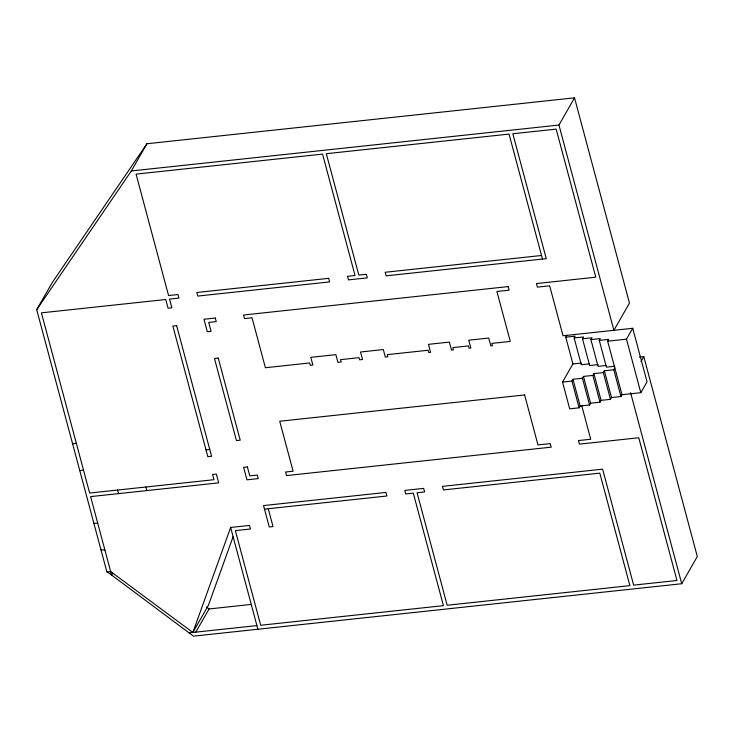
<?xml version="1.0" encoding="UTF-8"?>
<svg xmlns="http://www.w3.org/2000/svg" width="734" height="734" viewBox="0 0 734 734"><rect width="100%" height="100%" fill="white"/><g stroke="black" fill="none" stroke-linecap="round" stroke-linejoin="round"><path stroke-width="1.1" d="M574.529 97.842L558.95 125.046L613.89 330.309L629.469 303.105L574.529 97.842L146.919 143.754L52.279 282.489L36.7 309.693L106.898 571.951L110.669 571.547L192.858 632.46L230.641 527.462L249.477 525.434L250.432 529.003L235.366 530.627L260.698 625.267L443.419 605.651L413.306 493.165L405.774 493.973L404.819 490.404L423.656 488.385L424.61 491.954L417.077 492.762L447.18 605.247L629.9 585.631L599.797 473.146L443.446 489.927L442.492 486.358L602.605 469.173L633.644 585.136L676.977 580.484L638.773 437.758L579.438 444.125L578.475 440.556L590.723 439.244L581.713 405.581M233.109 536.682L208.438 605.256L192.858 632.46M36.7 309.693L131.34 170.958L146.919 143.754M112.733 573.171L111.623 575.107L90.612 496.615L218.704 482.862L216.365 474.118L212.594 474.522L213.979 479.697L89.649 493.046L41.425 312.849L165.746 299.509L168.086 308.225L171.848 307.821L169.517 299.096L178.931 298.087L177.977 294.517L168.563 295.536L136.065 174.123L322.556 154.103L355.045 275.507L347.512 276.314L348.466 279.883L367.303 277.865L366.349 274.296L358.816 275.103L326.318 153.7L509.038 134.083L542.49 259.056M195.73 632.268L209.08 608.954L251.193 604.431M614.817 367.954L613.78 369.762L604.357 370.771L603.32 372.588L593.907 373.597L592.861 375.413L583.447 376.423L582.411 378.239L572.988 379.249L580.154 406.012L579.117 407.829L569.694 408.838L562.528 382.075L572.915 363.936L565.758 337.181L566.795 335.365M589.668 363.844L581.3 364.743L574.135 337.979L575.172 336.163L565.758 337.181M598.054 364.642L589.677 365.541L582.512 338.787L583.558 336.97L574.135 337.979M606.431 365.449L598.054 366.349L590.898 339.585L591.934 337.768L582.512 338.787M579.117 407.829L571.951 381.065L572.988 379.249M614.808 366.248L606.44 367.147L599.274 340.383L600.311 338.576L590.898 339.585M580.154 406.012L589.567 405.003L590.604 403.186L600.027 402.177L601.063 400.36L610.486 399.351L611.523 397.534L620.946 396.525L621.982 394.708L607.651 341.191L608.697 339.374L599.274 340.383M621.982 394.708L640.819 392.69L626.487 339.163L632.726 328.281L563.024 335.768L549.656 285.81L537.407 287.132L536.453 283.563L595.797 277.186L556.161 129.111L512.837 133.762L546.261 258.652L386.139 275.837L385.185 272.268L541.536 255.487M641.011 361.486L643.791 356.623L639.268 357.109M640.819 392.69L647.049 381.808L632.726 328.281M106.779 571.502L193.501 636.158L681.721 583.732L697.3 556.528L643.791 356.623M79.777 470.622L83.502 470.063M72.593 443.795L76.345 443.318M131.34 170.958L558.95 125.046M607.651 341.191L626.487 339.163M572.915 363.936L581.291 363.036M562.528 382.075L571.951 381.065M205.988 449.823L209.75 449.419M264.497 509.139L386.937 496L385.983 492.431L263.543 505.579L269.268 526.984L273.039 526.581L268.259 508.735M189.088 632.864L256.9 625.588M93.915 523.434L97.714 523.168M101.017 549.977L104.87 549.913M206.355 606.917L209.08 608.954M117.523 490.055L118.642 493.606M145.846 487.009L146.883 490.569M630.579 392.662L681.721 583.732M613.78 369.762L620.946 396.525M604.357 370.771L611.523 397.534M603.32 372.588L610.486 399.351M593.907 373.597L601.063 400.36M592.861 375.413L600.027 402.177M583.447 376.423L590.604 403.186M582.411 378.239L589.567 405.003M230.641 527.462L257.882 629.24M328.676 278.342L196.813 292.499L197.767 296.068L329.63 281.911L328.676 278.342M215.282 318.042L203.979 319.262L207.318 331.75L211.089 331.346L208.704 322.419L216.236 321.611L215.282 318.042M508.203 286.59L243.541 315.014L244.495 318.584L252.028 317.767L265.396 367.725L309.656 362.972L310.271 365.293L312.858 365.018L310.812 357.339L335.86 354.65L337.915 362.321L341.163 361.972L340.548 359.66L358.999 357.678L359.577 359.816L362.541 359.495L360.532 352.008L383.322 349.558L385.332 357.054L387.827 356.779L387.258 354.641L428.161 350.246L428.784 352.568L430.61 352.375L428.463 344.347L449.373 342.099L451.52 350.127L453.465 349.916L452.841 347.595L468.457 345.925L469.081 348.237L470.852 348.054L468.751 340.2L488.725 338.053L490.826 345.907L492.441 345.732L491.817 343.411L510.286 341.429L496.909 291.481L509.157 290.159L508.203 286.59M176.628 325.657L172.857 326.061L207.823 456.686L211.585 456.282L176.628 325.657M218.255 358.1L214.484 358.504L236.449 440.574L240.22 440.171L218.255 358.1M524.608 394.956L279.727 421.243L293.095 471.2L285.563 472.008L286.517 475.577L551.179 447.162L550.225 443.593L537.976 444.905L524.608 394.956M247.386 466.934L243.615 467.338L246.954 479.825L258.258 478.614L257.304 475.045L249.771 475.852L247.386 466.934"/></g></svg>
